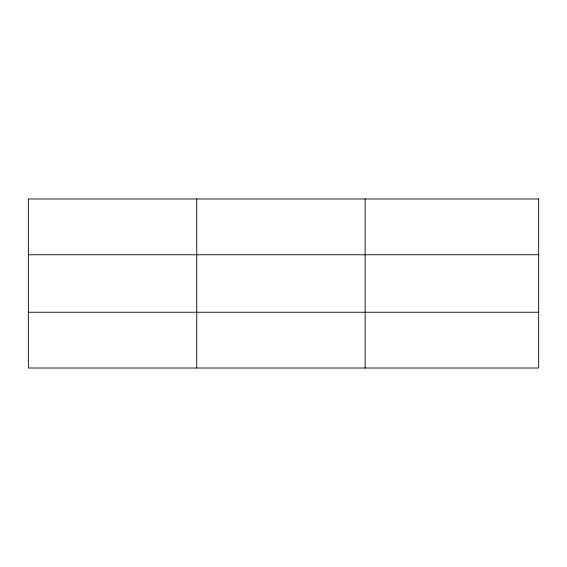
<?xml version="1.0" encoding="UTF-8"?>
<svg xmlns="http://www.w3.org/2000/svg" width="567" height="567" viewBox="0 0 567 567"><rect width="100%" height="100%" fill="white"/><g stroke="black" fill="none" stroke-linecap="round" stroke-linejoin="round"><path stroke-width="0.85" d="M196.749 368.018L196.749 198.982M365.148 368.018L365.148 198.982M28.35 254.76L538.65 254.76M28.35 312.24L538.65 312.24M538.65 198.982L538.65 368.018L28.35 368.018L28.35 198.982L538.65 198.982"/></g></svg>
